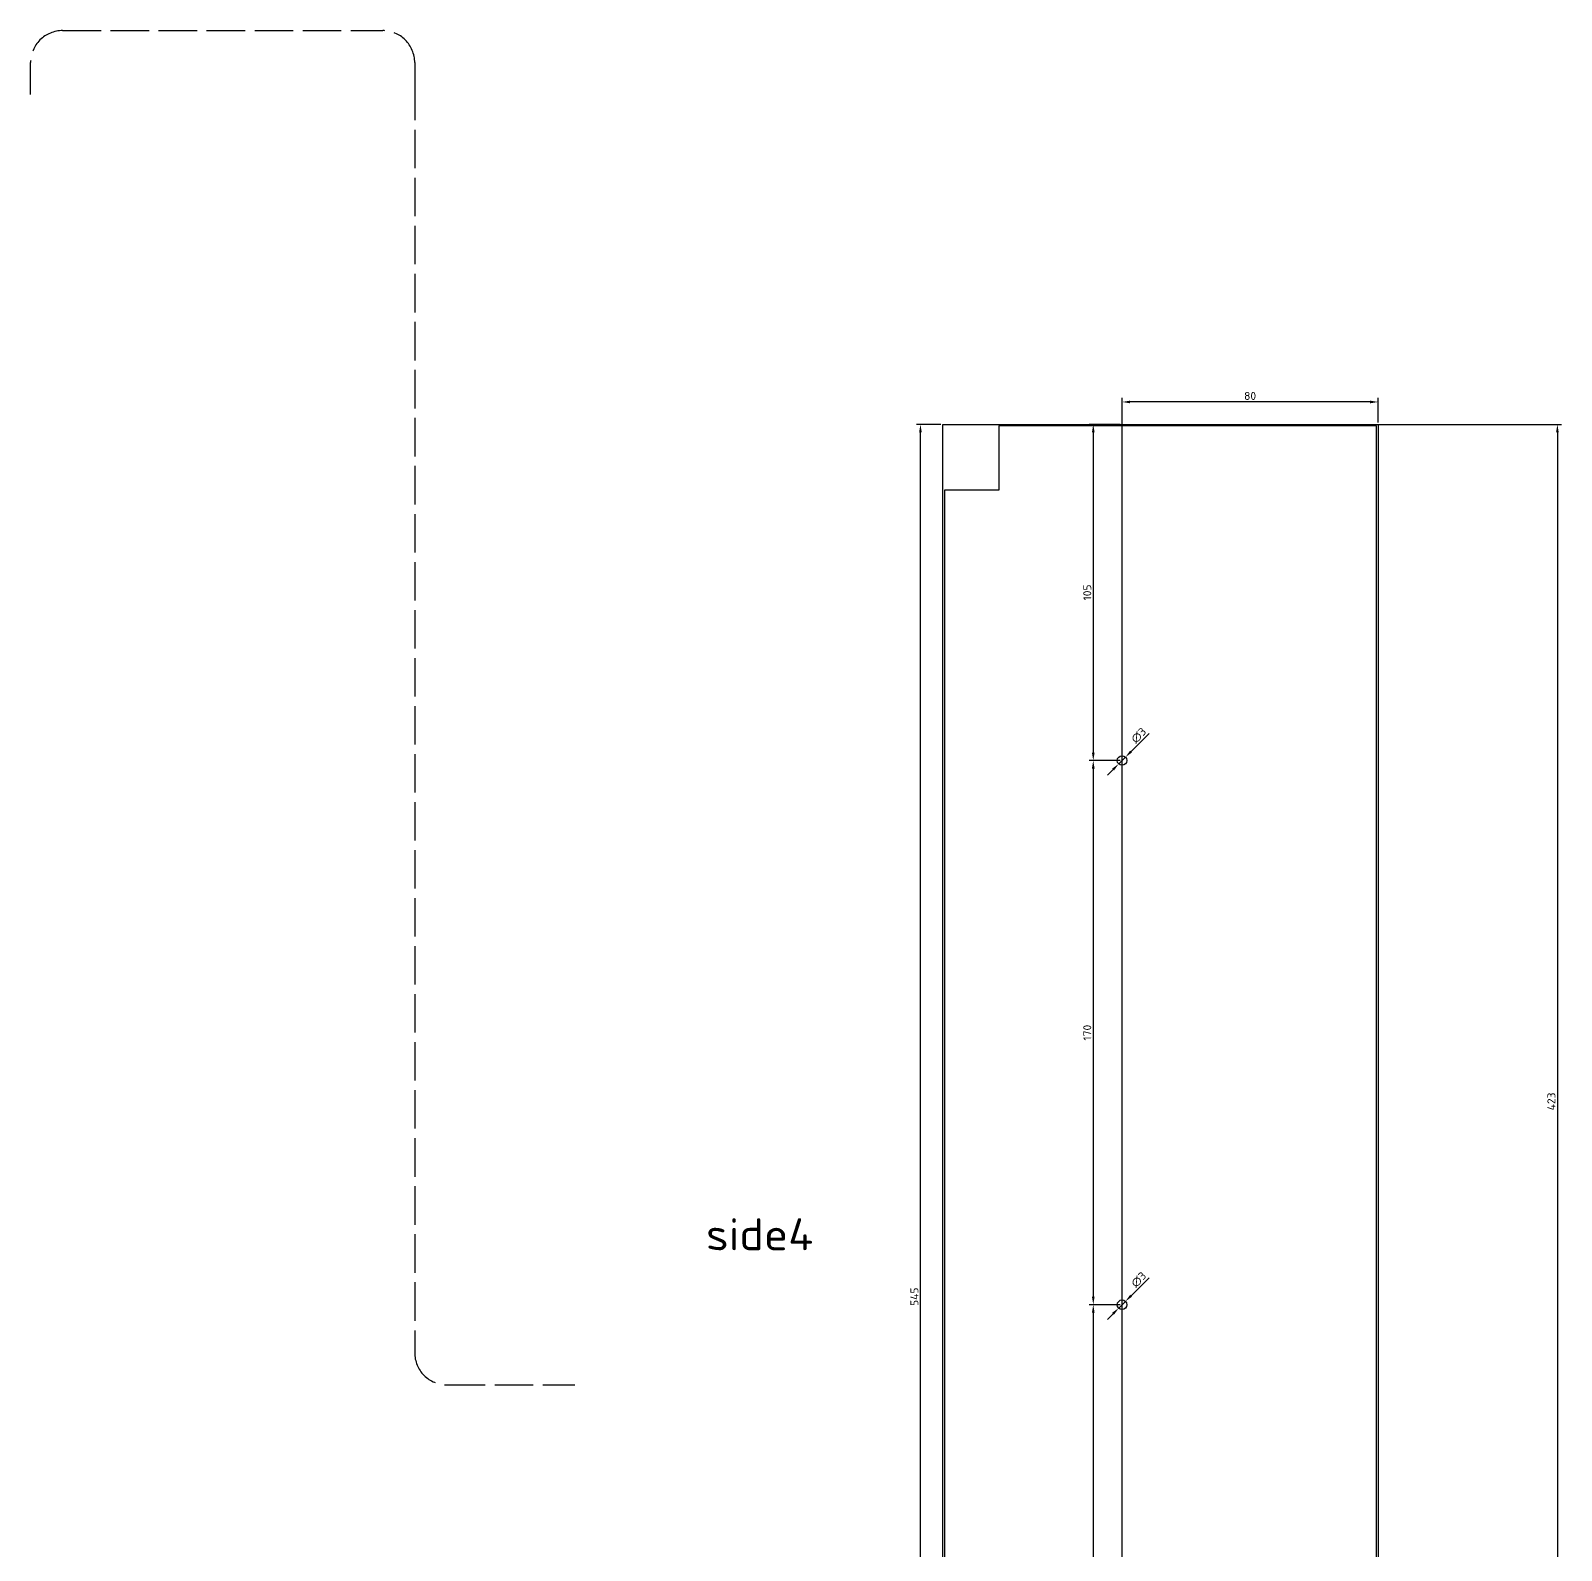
# Model space of a CAD drawing. Header units: millimetres. Extents: x -1678 to 2274, y -442 to 957.
# Drawn here: x -578 to -99.7, y -51.7 to 423 of the extents above; entities that cross this region are included whole.
import ezdxf

# ---------------------------------------------------------------- set-up
doc = ezdxf.new("R2010")
doc.units = ezdxf.units.MM
doc.linetypes.add('ACAD_ISO02W100', pattern=[15, 12, -3])
doc.layers.add('Dimension', color=30, linetype='ACAD_ISO02W100')
doc.layers.add('Dimensions', color=30, linetype='Continuous')
doc.styles.get("Standard").update_dxf_attribs({"font": 'txt.shx'})
doc.dimstyles.new('ISO-25', dxfattribs={"dimtxt": 2.5, "dimasz": 2.5, "dimexe": 1.25, "dimexo": 0.625, "dimtad": 1, "dimtxsty": 'Standard', "dimcen": 2.5, "dimadec": 0, "dimazin": 0, "dimtfac": 1, "dimtmove": 0, "dimatfit": 3, "dimfxl": 1, "dimarcsym": 0})

# ---------------------------------------------------------------- blocks, each defined once
blk = doc.blocks.new('*D3')
at = {"layer": 'Defpoints', "color": 0}
for p in [(-293, 300), (-157, -123), (-101, -123)]:
    blk.add_point(p, dxfattribs=at)
at = {"layer": 'Dimensions', "color": 0, "lineweight": -2}
for p, q in [((-292.38, 300), (-99.75, 300)), ((-101, 297.5), (-101, -120.5)), ((-156.38, -123), (-99.75, -123))]:
    blk.add_line(p, q, dxfattribs=at)
at = {"layer": 'Dimensions', "color": 0}
for points in [[(-101.42, 297.5), (-100.58, 297.5), (-101, 300)], [(-101.42, -120.5), (-100.58, -120.5), (-101, -123)]]:
    blk.add_solid(points, dxfattribs=at)
at = {"layer": 'Dimensions', "color": 0, "insert": (-102.88, 88.5), "char_height": 2.5, "attachment_point": 5, "rotation": 90}
blk.add_mtext('423', dxfattribs=at)
blk = doc.blocks.new('*D4')
at = {"layer": 'Defpoints', "color": 0}
for p in [(-300, 300), (-293, 300), (-293, -245)]:
    blk.add_point(p, dxfattribs=at)
at = {"layer": 'Dimensions', "color": 0, "lineweight": -2}
for p, q in [((-293.62, 300), (-301.25, 300)), ((-300, -242.5), (-300, 297.5)), ((-293.62, -245), (-301.25, -245))]:
    blk.add_line(p, q, dxfattribs=at)
at = {"layer": 'Dimensions', "color": 0}
for points in [[(-300.42, 297.5), (-299.58, 297.5), (-300, 300)], [(-300.42, -242.5), (-299.58, -242.5), (-300, -245)]]:
    blk.add_solid(points, dxfattribs=at)
at = {"layer": 'Dimensions', "color": 0, "insert": (-301.88, 27.5), "char_height": 2.5, "attachment_point": 5, "rotation": 90}
blk.add_mtext('545', dxfattribs=at)
blk = doc.blocks.new('*D68')
at = {"layer": 'Defpoints', "color": 0}
for p in [(-237, 307), (-157, 300), (-237, -245)]:
    blk.add_point(p, dxfattribs=at)
at = {"layer": 'Dimensions', "color": 0, "lineweight": -2}
for p, q in [((-237, -244.38), (-237, 308.25)), ((-159.5, 307), (-234.5, 307)), ((-157, 300.62), (-157, 308.25))]:
    blk.add_line(p, q, dxfattribs=at)
at = {"layer": 'Dimensions', "color": 0}
for points in [[(-234.5, 307.42), (-234.5, 306.58), (-237, 307)], [(-159.5, 307.42), (-159.5, 306.58), (-157, 307)]]:
    blk.add_solid(points, dxfattribs=at)
at = {"layer": 'Dimensions', "color": 0, "insert": (-197, 308.88), "char_height": 2.5, "attachment_point": 5}
blk.add_mtext('80', dxfattribs=at)
blk = doc.blocks.new('*D69')
at = {"layer": 'Defpoints', "color": 0}
for p in [(-237, 300), (-246, 195), (-237, 195)]:
    blk.add_point(p, dxfattribs=at)
at = {"layer": 'Dimensions', "color": 0, "lineweight": -2}
for p, q in [((-237.62, 300), (-247.25, 300)), ((-246, 297.5), (-246, 197.5)), ((-237.62, 195), (-247.25, 195))]:
    blk.add_line(p, q, dxfattribs=at)
at = {"layer": 'Dimensions', "color": 0}
for points in [[(-246.42, 297.5), (-245.58, 297.5), (-246, 300)], [(-246.42, 197.5), (-245.58, 197.5), (-246, 195)]]:
    blk.add_solid(points, dxfattribs=at)
at = {"layer": 'Dimensions', "color": 0, "insert": (-247.88, 247.5), "char_height": 2.5, "attachment_point": 5, "rotation": 90}
blk.add_mtext('105', dxfattribs=at)
blk = doc.blocks.new('*D70')
at = {"layer": 'Defpoints', "color": 0}
for p in [(-237, 195), (-246, 25), (-237, 25)]:
    blk.add_point(p, dxfattribs=at)
at = {"layer": 'Dimensions', "color": 0, "lineweight": -2}
for p, q in [((-237.62, 195), (-247.25, 195)), ((-246, 192.5), (-246, 27.5)), ((-237.62, 25), (-247.25, 25))]:
    blk.add_line(p, q, dxfattribs=at)
at = {"layer": 'Dimensions', "color": 0}
for points in [[(-246.42, 192.5), (-245.58, 192.5), (-246, 195)], [(-246.42, 27.5), (-245.58, 27.5), (-246, 25)]]:
    blk.add_solid(points, dxfattribs=at)
at = {"layer": 'Dimensions', "color": 0, "insert": (-247.88, 110), "char_height": 2.5, "attachment_point": 5, "rotation": 90}
blk.add_mtext('170', dxfattribs=at)
blk = doc.blocks.new('*D71')
at = {"layer": 'Defpoints', "color": 0}
for p in [(-237, 25), (-246, -145), (-237, -145)]:
    blk.add_point(p, dxfattribs=at)
at = {"layer": 'Dimensions', "color": 0, "lineweight": -2}
for p, q in [((-237.62, 25), (-247.25, 25)), ((-246, 22.5), (-246, -142.5)), ((-237.62, -145), (-247.25, -145))]:
    blk.add_line(p, q, dxfattribs=at)
at = {"layer": 'Dimensions', "color": 0}
for points in [[(-246.42, 22.5), (-245.58, 22.5), (-246, 25)], [(-246.42, -142.5), (-245.58, -142.5), (-246, -145)]]:
    blk.add_solid(points, dxfattribs=at)
at = {"layer": 'Dimensions', "color": 0, "insert": (-247.88, -60), "char_height": 2.5, "attachment_point": 5, "rotation": 90}
blk.add_mtext('170', dxfattribs=at)
blk = doc.blocks.new('*D72')
at = {"layer": 'Defpoints', "color": 0}
for p in [(-238.06, 193.94), (-235.94, 196.06)]:
    blk.add_point(p, dxfattribs=at)
at = {"layer": 'Dimensions', "color": 0, "lineweight": -2}
for p, q in [((-228.57, 203.43), (-234.17, 197.83)), ((-239.83, 192.17), (-241.6, 190.4)), ((-238.06, 193.94), (-235.94, 196.06))]:
    blk.add_line(p, q, dxfattribs=at)
at = {"layer": 'Dimensions', "color": 0}
for points in [[(-234.47, 198.12), (-233.88, 197.53), (-235.94, 196.06)], [(-240.12, 192.47), (-239.53, 191.88), (-238.06, 193.94)]]:
    blk.add_solid(points, dxfattribs=at)
at = {"layer": 'Dimensions', "color": 0, "insert": (-231.81, 202.84), "char_height": 2.5, "attachment_point": 5, "rotation": 45}
blk.add_mtext('∅3', dxfattribs=at)
blk = doc.blocks.new('*D73')
at = {"layer": 'Defpoints', "color": 0}
for p in [(-238.06, 23.94), (-235.94, 26.06)]:
    blk.add_point(p, dxfattribs=at)
at = {"layer": 'Dimensions', "color": 0, "lineweight": -2}
for p, q in [((-228.57, 33.43), (-234.17, 27.83)), ((-238.06, 23.94), (-235.94, 26.06)), ((-239.83, 22.17), (-241.6, 20.4))]:
    blk.add_line(p, q, dxfattribs=at)
at = {"layer": 'Dimensions', "color": 0}
for points in [[(-240.12, 22.47), (-239.53, 21.88), (-238.06, 23.94)], [(-234.47, 28.12), (-233.88, 27.53), (-235.94, 26.06)]]:
    blk.add_solid(points, dxfattribs=at)
at = {"layer": 'Dimensions', "color": 0, "insert": (-231.81, 32.84), "char_height": 2.5, "attachment_point": 5, "rotation": 45}
blk.add_mtext('∅3', dxfattribs=at)
blk = doc.blocks.new('Insert2')
at = {"color": 0}
for p, q in [((861.78, -17.64), (743.78, -17.64)), ((743.78, -17.64), (743.78, -37.64)), ((861.78, -441.64), (861.78, -17.64)), ((743.78, -37.64), (726.78, -37.64)), ((726.78, -37.64), (726.78, -541.64)), ((911.78, -441.64), (861.78, -441.64)), ((911.78, -561.64), (911.78, -441.64)), ((726.78, -541.64), (743.78, -541.64)), ((743.78, -541.64), (743.78, -561.64)), ((743.78, -561.64), (911.78, -561.64))]:
    blk.add_line(p, q, dxfattribs=at)

msp = doc.modelspace()

# ---------------------------------------------------------------- linework, layer by layer
for centre in [(-237, 195), (-237, 25)]:
    msp.add_circle(centre, 1.5)
at = {"layer": 'Dimension', "color": 3}
msp.add_lwpolyline([(-578, 403), (-578, 413, -0.4142136), (-568, 423), (-468, 423, -0.4142136), (-458, 413), (-458, 407), (-458, 10, 0.4142136), (-448, 0), (-408, 0)], format="xyb", dxfattribs=at)
at = {"layer": 'Dimensions', "color": 3}
msp.add_lwpolyline([(-108, -245), (-293, -245), (-293, 300), (-157, 300), (-157, -123), (-108, -123)], close=True, dxfattribs=at)

# ---------------------------------------------------------------- block references
msp.add_blockref('Insert2', (-1019.28, 317.136))

# ---------------------------------------------------------------- texts
at = {"layer": 'Dimensions'}
msp.add_text('side4', height=10, dxfattribs=at).set_placement((-367, 42))

# ---------------------------------------------------------------- dimensions: what is measured, and where the dimension line sits
dim = msp.add_linear_dim(base=(-237, 307), p1=(-157, 300), p2=(-237, -245), dimstyle='ISO-25', dxfattribs=at)
dim.commit()
dim.dimension.update_dxf_attribs({"geometry": '*D68', "text_midpoint": (-197, 308.875)})
for base, p1, p2, picture, middle in [((-300, 300), (-293, -245), (-293, 300), '*D4', (-301.875, 27.5)), ((-101, -123), (-293, 300), (-157, -123), '*D3', (-102.875, 88.5)), ((-246, 195), (-237, 300), (-237, 195), '*D69', (-247.875, 247.5)), ((-246, 25), (-237, 195), (-237, 25), '*D70', (-247.875, 110)), ((-246, -145), (-237, 25), (-237, -145), '*D71', (-247.875, -60))]:
    dim = msp.add_linear_dim(base=base, p1=p1, p2=p2, angle=90, dimstyle='ISO-25', dxfattribs=at)
    dim.commit()
    dim.dimension.update_dxf_attribs({"geometry": picture, "text_midpoint": middle})
for p1, p2, picture, middle in [((-238.061, 193.939), (-235.939, 196.061), '*D72', (-231.815, 202.837)), ((-238.061, 23.939), (-235.939, 26.061), '*D73', (-231.815, 32.837))]:
    dim = msp.add_diameter_dim_2p(p1=p1, p2=p2, dimstyle='ISO-25', dxfattribs=at)
    dim.commit()
    dim.dimension.update_dxf_attribs({"geometry": picture, "text_midpoint": middle})

doc.saveas('drawing.dxf')
